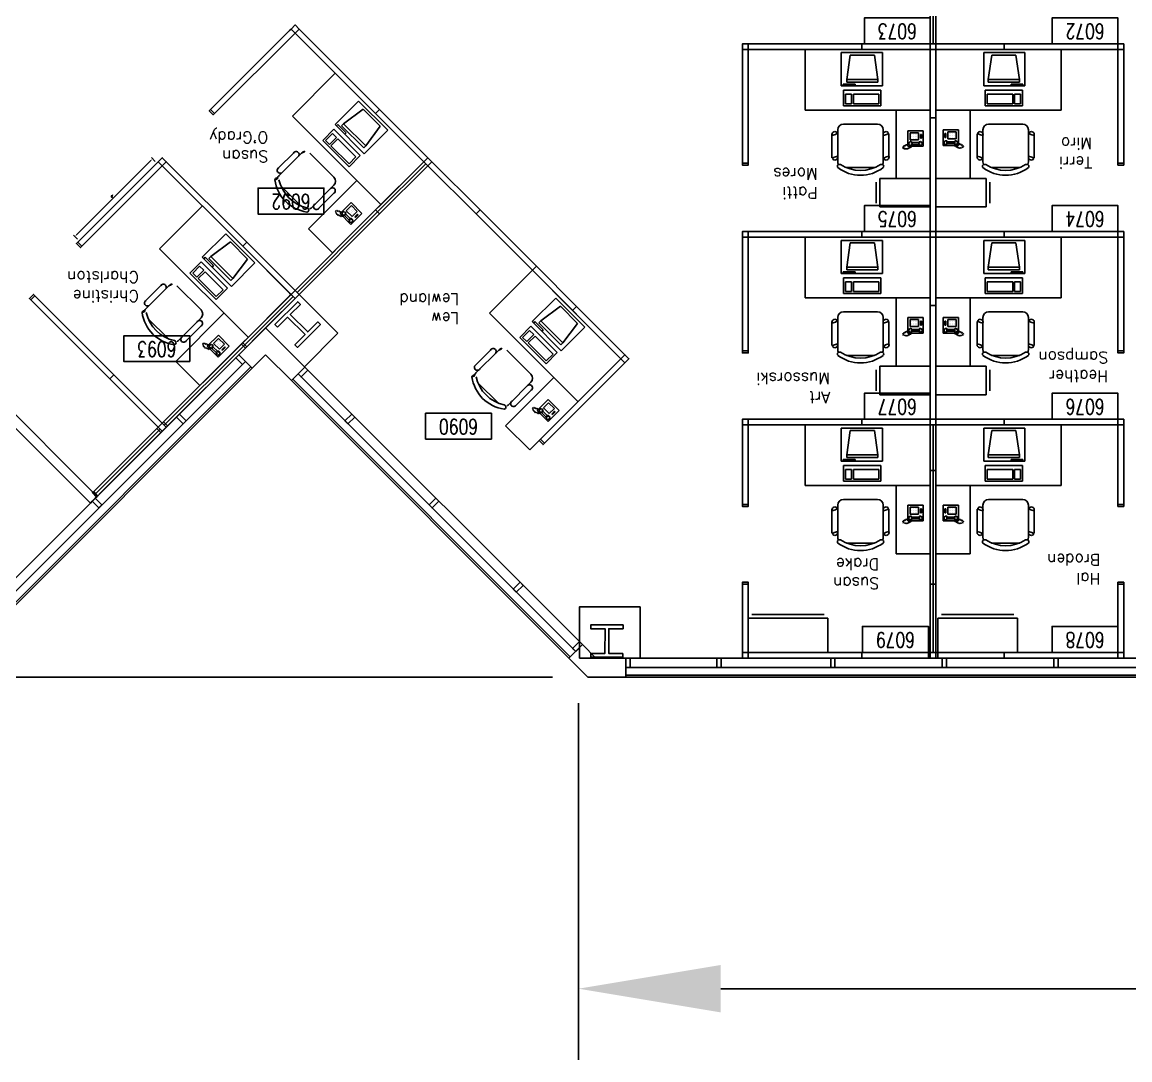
# Model space of a CAD drawing. Header units: millimetres. Extents: x 489553472 to 489553809, y 110504095 to 110504426.
# Drawn here: x 489553535.2 to 489553593.6, y 110504095.3 to 110504150.1 of the extents above; entities that cross this region are included whole.
import ezdxf
from ezdxf.enums import TextEntityAlignment as Align

# ---------------------------------------------------------------- set-up
doc = ezdxf.new("R2010")
doc.units = ezdxf.units.MM
for name, color, linetype in [('CHAIRS', 4, 'Continuous'), ('CPU', 6, 'Continuous'), ('DIM', 3, 'Continuous'), ('E-B-FURR', 6, 'Continuous'), ('E-B-GLAZ', 72, 'Continuous'), ('E-B-MULL', 8, 'Continuous'), ('E-B-SHEL', 2, 'Continuous'), ('E-S-COLM', 8, 'Continuous'), ('EMPLOYEE', 1, 'Continuous'), ('FURNITURE', 3, 'Continuous'), ('PANELS_201', 6, 'Continuous'), ('PHONES', 4, 'Continuous'), ('RMNUM', 40, 'Continuous')]:
    doc.layers.add(name, color=color, linetype=linetype)
doc.styles.add('ARCHITXT', font='simplex.shx')
doc.styles.add('ROMANS', font='romans', dxfattribs={"width": 0.75, "height": 8})
doc.styles.get("Standard").update_dxf_attribs({"font": 'arial.ttf'})
doc.dimstyles.new('ISO-25', dxfattribs={"dimscale": 3, "dimtxt": 2.5, "dimasz": 2.5, "dimexe": 1.25, "dimexo": 0.625, "dimtad": 1, "dimdsep": 46, "dimtxsty": 'Standard', "dimcen": 2.5, "dimadec": 0, "dimazin": 0, "dimtfac": 1, "dimtmove": 0, "dimatfit": 3, "dimfxl": 0, "dimarcsym": 0})
doc.dimstyles.new('RGA1-8', dxfattribs={"dimscale": 96, "dimtxt": 0.0938, "dimasz": 0.125, "dimexe": 0.09375, "dimexo": 0.125, "dimgap": 0.0625, "dimtad": 1, "dimdec": 6, "dimrnd": 0.5, "dimzin": 3, "dimdsep": 46, "dimlunit": 4, "dimtxsty": 'ARCHITXT', "dimcen": 0.1875, "dimdle": 0.09375, "dimclrd": 256, "dimclre": 256, "dimadec": 0, "dimazin": 0, "dimtfac": 1, "dimtdec": 6, "dimtmove": 2, "dimatfit": 3, "dimfxl": 0, "dimtolj": 1, "dimtzin": 3, "dimarcsym": 0})

# ---------------------------------------------------------------- blocks, each defined once
blk = doc.blocks.new('RMNUM')
at = {"layer": 'RMNUM'}
blk.add_lwpolyline([(-16.33354, 6.674702), (18.388073, 6.674702), (18.388073, -6.982766), (-16.33354, -6.982766), (-16.33354, 6.674702)], dxfattribs=at)
at = {"layer": 'RMNUM', "style": 'ROMANS', "width": 0.75}
blk.add_attdef('NUMBER', text='', height=8, dxfattribs=at).set_placement((1.027267, 0.114097), align=Align.MIDDLE_CENTER)
blk = doc.blocks.new('RECTANG')
for p, q in [((1, 1), (0, 1)), ((0, 1), (0, 0)), ((1, 0), (1, 1)), ((0, 0), (1, 0))]:
    blk.add_line(p, q)
blk = doc.blocks.new('IBMAT', base_point=(61, 306))
for p, q in [((75, 307), (75, 306)), ((81, 307), (75, 307)), ((81, 306), (81, 307))]:
    blk.add_line(p, q)
at = {"xscale": 21, "yscale": 17, "zscale": 21}
blk.add_blockref('RECTANG', (61, 306), dxfattribs=at)
blk = doc.blocks.new('KEYBOARD', base_point=(60, 294))
for p, xscale, yscale, zscale in [((60, 294), 19, 8, 19), ((61, 295), 13, 5, 13), ((75, 295), 3, 5, 3)]:
    blk.add_blockref('RECTANG', p, dxfattribs=dict(xscale=xscale, yscale=yscale, zscale=zscale))
blk = doc.blocks.new('COMPUTER')
for p, q in [((-6.64, 16.23), (-8.5, 3.5)), ((6.08, 16.23), (-6.64, 16.23)), ((8, 3.5), (6.08, 16.23)), ((-8.5, 3.5), (-8.5, 2.04)), ((8, 3.5), (-8.5, 3.5)), ((-8.5, 2.04), (8, 2.04)), ((8, 2.04), (8, 3.5))]:
    blk.add_line(p, q)
at = {"xscale": 1.033846153846154, "yscale": 1.033846153846154, "zscale": 1.033846153846154}
for name, p in [('IBMAT', (-10.86, 0)), ('KEYBOARD', (-10.05, -10.5))]:
    blk.add_blockref(name, p, dxfattribs=at)
blk = doc.blocks.new('DESK2')
for p, q in [((33, 0), (-33, 0)), ((-33, 0), (-33, -68)), ((33, -32), (33, 0)), ((-33, -32), (33, -32)), ((-15, -68), (-15, -32)), ((-33, -68), (-15, -68))]:
    blk.add_line(p, q)
blk = doc.blocks.new('CHAIR7')
for p, q in [((20, 12), (3, 12)), ((5.12, 15.04), (17.88, 15.04)), ((0, 9), (0, -9)), ((23, -7.44), (23, 7.44)), ((3, -12), (20, -12)), ((5.12, -15), (17.88, -15))]:
    blk.add_line(p, q)
for centre, radius, start, end in [((3, 9), 3, 90, 180), ((5.56, 13.54), 1.56, 73.7398, 286.2602), ((17.44, 13.54), 1.56, 253.7398, 106.2602), ((20, 9), 3, 62.41556, 90), ((22.34, 11.12), 1.1, 53.30994, 212.02741), ((7, 0), 20, 323.1301, 36.8699), ((4.82, 0), 19.64, 327.57575, 32.42425), ((3, -9), 3, 180, 270), ((20, -9), 3, 270, 297.58444), ((22.34, -11.12), 1.1, 147.97259, 306.69006), ((5.56, -13.5), 1.56, 73.7398, 286.2602), ((17.44, -13.5), 1.56, 253.7398, 106.2602)]:
    blk.add_arc(centre, radius, start, end)
blk = doc.blocks.new('FC15X27A')
for p, q in [((7.53125, 0), (-7.53125, 0)), ((-7.53125, 0), (-7.53125, -26.5)), ((7.53125, -26.5), (7.53125, 0)), ((-7.53125, -26.5), (7.53125, -26.5)), ((-5.53125, -28.5), (5.53125, -28.5))]:
    blk.add_line(p, q)
blk = doc.blocks.new('FNPHONE')
for p, q in [((-7.29, 6.54), (-7.29, 1.54)), ((-6.29, 6.54), (-6.29, 1.54)), ((-9.1, 0.22), (-9.7, 0.02)), ((-8.9, 0.62), (-9.5, 0.42)), ((-8.7, 1.02), (-9.3, 0.82)), ((-8.5, 1.42), (-9.1, 1.22)), ((-8.3, 1.82), (-8.9, 1.62)), ((-7.14, 0.56), (-7.5, -0.58)), ((-3.87, 4.85), (-3.87, 4.85)), ((-3.87, 3.91), (-3.87, 3.91)), ((-3.87, 2.97), (-3.87, 2.97)), ((-3.87, 2.03), (-3.87, 2.03)), ((-2.94, 4.85), (-2.94, 4.85)), ((-2.94, 3.91), (-2.94, 3.91)), ((-2.94, 2.97), (-2.94, 2.97)), ((-2.94, 2.03), (-2.94, 2.03)), ((-2, 4.85), (-2, 4.85)), ((-2, 3.91), (-2, 3.91)), ((-2, 2.97), (-2, 2.97)), ((-2, 2.03), (-2, 2.03)), ((-9.3, -0.18), (-9.9, -0.38)), ((-9.3, -0.58), (-9.9, -0.78)), ((-9.3, -0.98), (-9.9, -1.18)), ((-9.3, -1.38), (-9.9, -1.58)), ((-9.1, -1.78), (-9.7, -1.98)), ((-8.9, -2.18), (-9.5, -2.38)), ((-8.43, -2.46), (-9.03, -2.66)), ((-7.9, -1.98), (-8.5, -2.18)), ((-7.7, -1.58), (-8.3, -1.78)), ((-7.5, -1.18), (-8.1, -1.38)), ((-7.3, -0.78), (-7.9, -0.98))]:
    blk.add_line(p, q)
for centre, start, end in [((-6.79, 6.54), 298.49146, 241.50854), ((-6.79, 1.54), 118.49146, 61.50854)]:
    blk.add_arc(centre, 1.05, start, end)
for p, xscale, yscale, zscale in [((-8.21, 0), 8.20528234483245, 8.104073169521023, 8.20528234483245), ((-4.03, 6.72), 2.03125, 0.46875, 2.03125), ((-4.81, 1.25), 3.75, 4.375, 3.75)]:
    blk.add_blockref('RECTANG', p, dxfattribs=dict(xscale=xscale, yscale=yscale, zscale=zscale))
blk = doc.blocks.new('FC42X18D')
for p, q in [((-21, 0), (-21, -18)), ((-21, 0), (21, 0)), ((21, -18), (21, 0)), ((-21, -18), (21, -18)), ((-19, -20), (19, -20))]:
    blk.add_line(p, q)
blk = doc.blocks.new('*D18')
at = {"lineweight": -2, "transparency": 16777216}
for p, q in [((489553538.084, 110504138.835), (489553542.008, 110504142.76)), ((489553542.233, 110504142.712), (489553542.03, 110504142.914)), ((489553538.131, 110504138.611), (489553537.929, 110504138.813))]:
    blk.add_line(p, q, dxfattribs=at)
at = {"transparency": 16777216}
for points in [[(489553541.994, 110504142.774), (489553542.023, 110504142.745), (489553542.097, 110504142.848)], [(489553538.069, 110504138.85), (489553538.099, 110504138.821), (489553537.996, 110504138.747)]]:
    blk.add_solid(points, dxfattribs=at)
at = {"layer": 'Defpoints', "color": 0, "transparency": 16777216}
for p in [(489553542.097, 110504142.848), (489553542.321, 110504142.624), (489553538.22, 110504138.523)]:
    blk.add_point(p, dxfattribs=at)
at = {"color": 0, "lineweight": -3, "transparency": 16777216, "insert": (489553539.962, 110504140.881), "char_height": 0.0938, "attachment_point": 5, "rotation": 45, "style": 'ARCHITXT'}
blk.add_mtext('\\A1;6"', dxfattribs=at)
blk = doc.blocks.new('*D20')
at = {"layer": 'Defpoints', "color": 0, "transparency": 16777216}
for p in [(489553526.856, 110504401.545), (489553482.316, 110504115.512), (489553565.049, 110504115.512)]:
    blk.add_point(p, dxfattribs=at)
at = {"layer": 'DIM', "color": 0, "lineweight": -2, "transparency": 16777216}
for p, q in [((489553524.981, 110504401.545), (489553478.566, 110504401.545)), ((489553482.316, 110504394.045), (489553482.316, 110504123.012)), ((489553563.174, 110504115.512), (489553478.566, 110504115.512))]:
    blk.add_line(p, q, dxfattribs=at)
at = {"layer": 'DIM', "color": 0, "transparency": 16777216}
for points in [[(489553481.066, 110504394.045), (489553483.566, 110504394.045), (489553482.316, 110504401.545)], [(489553481.066, 110504123.012), (489553483.566, 110504123.012), (489553482.316, 110504115.512)]]:
    blk.add_solid(points, dxfattribs=at)
at = {"layer": 'DIM', "color": 0, "transparency": 16777216, "insert": (489553476.611, 110504258.529), "char_height": 7.5, "attachment_point": 5, "rotation": 90}
blk.add_mtext('288', dxfattribs=at)
blk = doc.blocks.new('*D21')
at = {"layer": 'Defpoints', "color": 0, "transparency": 16777216}
for p in [(489553564.549, 110504116.012), (489553747.652, 110504116.008), (489553564.548, 110504099.071)]:
    blk.add_point(p, dxfattribs=at)
at = {"layer": 'DIM', "color": 0, "lineweight": -2, "transparency": 16777216}
for p, q in [((489553564.548, 110504114.137), (489553564.548, 110504095.321)), ((489553747.652, 110504114.133), (489553747.652, 110504095.318)), ((489553740.152, 110504099.068), (489553572.048, 110504099.071))]:
    blk.add_line(p, q, dxfattribs=at)
at = {"layer": 'DIM', "color": 0, "transparency": 16777216}
for points in [[(489553572.048, 110504100.321), (489553572.048, 110504097.821), (489553564.548, 110504099.071)], [(489553740.152, 110504100.318), (489553740.152, 110504097.818), (489553747.652, 110504099.068)]]:
    blk.add_solid(points, dxfattribs=at)
at = {"layer": 'DIM', "color": 0, "transparency": 16777216, "insert": (489553656.1, 110504104.774), "char_height": 7.5, "attachment_point": 5, "rotation": 359.99881}
blk.add_mtext('188', dxfattribs=at)

msp = doc.modelspace()

# ---------------------------------------------------------------- linework, layer by layer
at = {"layer": 'E-B-FURR'}
for p, q in [((489553551.8668987, 110504133.6436785), (489553549.8162891, 110504135.6942882)), ((489553530.6465374, 110504116.5123077), (489553546.6343085, 110504132.5123077)), ((489553531.7418371, 110504132.4661351), (489553538.9543262, 110504125.2536459)), ((489553531.3882837, 110504132.1125817), (489553538.6007728, 110504124.9000925)), ((489553564.7556289, 110504117.2194145), (489553550.0991318, 110504131.8759116)), ((489553538.9543262, 110504125.2536459), (489553539.1664583, 110504125.0415139)), ((489553538.6007728, 110504124.9000925), (489553538.8129049, 110504124.6879605)), ((489553538.9101321, 110504124.7851877), (489553538.8129049, 110504124.6879605)), ((489553539.0692311, 110504124.9442867), (489553539.1664583, 110504125.0415139)), ((489553600.6485221, 110504116.5123077), (489553567.0485221, 110504116.5123077))]:
    msp.add_line(p, q, dxfattribs=at)
for points in [[(489553549.8162891, 110504135.6942882), (489553548.0485221, 110504133.9265213)], [(489553548.0485959, 110504133.9264475), (489553550.0992055, 110504131.8758378)], [(489553551.8668987, 110504133.6436785), (489553550.0991318, 110504131.8759116)]]:
    msp.add_lwpolyline(points, dxfattribs=at)
msp.add_lwpolyline([(489553564.5965299, 110504116.5123077), (489553567.7965299, 110504116.5123077), (489553567.7965299, 110504119.2123077), (489553564.5965299, 110504119.2123077)], close=True, dxfattribs=at)
at = {"layer": 'E-B-GLAZ'}
for p, q in [((489553531.8329425, 110504116.9922431), (489553546.9878619, 110504132.1587543)), ((489553532.1157853, 110504116.7094004), (489553547.2707046, 110504131.8759116)), ((489553532.1864959, 110504116.6386897), (489553547.3414153, 110504131.8052009)), ((489553564.0485221, 110504116.5123077), (489553549.4141395, 110504131.1466903)), ((489553564.1192328, 110504116.5830184), (489553549.4848501, 110504131.217401)), ((489553564.4020755, 110504116.8658611), (489553549.7676929, 110504131.5002437)), ((489553600.6485221, 110504116.0123077), (489553567.0485221, 110504116.0123077)), ((489553600.6485221, 110504115.6123077), (489553567.0485221, 110504115.6123077)), ((489553600.6485221, 110504115.5123077), (489553567.0485221, 110504115.5123077))]:
    msp.add_line(p, q, dxfattribs=at)
at = {"layer": 'E-B-MULL'}
for points in [[(489553546.9878619, 110504132.1587543), (489553546.6343085, 110504132.5123077), (489553546.4752095, 110504132.3532087), (489553546.8287629, 110504131.9996553)], [(489553549.7679365, 110504131.5004874), (489553550.1214899, 110504131.8540408), (489553550.2805889, 110504131.6949417), (489553549.9270355, 110504131.3413883)], [(489553543.6998154, 110504128.8707078), (489553543.346262, 110504129.2242612), (489553543.505361, 110504129.3833602), (489553543.8589144, 110504129.0298068)], [(489553552.3972288, 110504128.8707078), (489553552.7507822, 110504129.2242612), (489553552.5916832, 110504129.3833602), (489553552.2381298, 110504129.0298068)], [(489553539.4209648, 110504124.5918572), (489553539.0674114, 110504124.9454106), (489553538.9083124, 110504124.7863116), (489553539.2618658, 110504124.4327582)], [(489553556.6760794, 110504124.5918572), (489553557.0296328, 110504124.9454106), (489553557.1887318, 110504124.7863116), (489553556.8351784, 110504124.4327582)], [(489553561.114029, 110504120.1539076), (489553561.4675823, 110504120.507461), (489553561.6266814, 110504120.348362), (489553561.273128, 110504119.9948086)], [(489553564.2429765, 110504117.0249601), (489553564.5965299, 110504117.3785135), (489553564.7556289, 110504117.2194145), (489553564.4020755, 110504116.8658611)], [(489553567.0485221, 110504116.0123077), (489553567.0485221, 110504116.5123077), (489553567.2735221, 110504116.5123077), (489553567.2735221, 110504116.0123077)], [(489553571.8485221, 110504116.0123077), (489553571.8485221, 110504116.5123077), (489553572.0735221, 110504116.5123077), (489553572.0735221, 110504116.0123077)], [(489553577.8485221, 110504116.0123077), (489553577.8485221, 110504116.5123077), (489553578.0735221, 110504116.5123077), (489553578.0735221, 110504116.0123077)], [(489553583.7360221, 110504116.0123077), (489553583.7360221, 110504116.5123077), (489553583.9610221, 110504116.5123077), (489553583.9610221, 110504116.0123077)], [(489553589.6235221, 110504116.0123077), (489553589.6235221, 110504116.5123077), (489553589.8485221, 110504116.5123077), (489553589.8485221, 110504116.0123077)]]:
    msp.add_lwpolyline(points, close=True, dxfattribs=at)
at = {"layer": 'E-B-SHEL'}
for p, q in [((489553546.6343085, 110504132.5123077), (489553548.0485221, 110504133.9265213)), ((489553550.1212462, 110504131.8537971), (489553548.0485221, 110504133.9265213)), ((489553547.3414153, 110504131.8052009), (489553546.6343085, 110504132.5123077)), ((489553547.3414153, 110504131.8052009), (489553548.0485221, 110504132.5123077)), ((489553549.4141395, 110504131.1466903), (489553548.0485221, 110504132.5123077)), ((489553549.4141395, 110504131.1466903), (489553550.1214899, 110504131.8540408)), ((489553564.7556289, 110504117.2194145), (489553564.0485221, 110504116.5123077)), ((489553564.7556289, 110504117.2194145), (489553565.4627357, 110504116.5123077)), ((489553564.0485221, 110504116.5123077), (489553565.0485221, 110504115.5123077)), ((489553567.0485221, 110504116.5123077), (489553565.4627357, 110504116.5123077)), ((489553567.0485221, 110504116.5123077), (489553567.0485221, 110504115.5123077)), ((489553567.0485221, 110504115.5123077), (489553565.0485221, 110504115.5123077))]:
    msp.add_line(p, q, dxfattribs=at)
at = {"layer": 'E-S-COLM'}
for points in [[(489553548.6813629, 110504133.962923), (489553548.5401494, 110504134.1045518), (489553549.7439944, 110504135.3048672), (489553549.885208, 110504135.1632384), (489553549.3540999, 110504134.6336875), (489553550.2719881, 110504133.7131), (489553550.8030963, 110504134.242651), (489553550.9443098, 110504134.1010221), (489553549.7404648, 110504132.9007067), (489553549.5992512, 110504133.0423356), (489553550.1303593, 110504133.5718865), (489553549.2124711, 110504134.4924739)], [(489553566.8974914, 110504116.7582895), (489553566.8971978, 110504116.5582897), (489553565.1971996, 110504116.5607855), (489553565.1974933, 110504116.7607853), (489553565.9474925, 110504116.7596842), (489553565.9494011, 110504118.0596828), (489553565.1994019, 110504118.0607839), (489553565.1996955, 110504118.2607837), (489553566.8996937, 110504118.2582878), (489553566.8994, 110504118.0582881), (489553566.1494009, 110504118.0593892), (489553566.1474922, 110504116.7593906)], [(489553566.8974914, 110504116.7582895), (489553566.8971978, 110504116.5582897), (489553565.1971996, 110504116.5607855), (489553565.1974933, 110504116.7607853), (489553565.9474925, 110504116.7596842), (489553565.9494011, 110504118.0596828), (489553565.1994019, 110504118.0607839), (489553565.1996955, 110504118.2607837), (489553566.8996937, 110504118.2582878), (489553566.8994, 110504118.0582881), (489553566.1494009, 110504118.0593892), (489553566.1474922, 110504116.7593906)]]:
    msp.add_lwpolyline(points, close=True, dxfattribs=at)
at = {"layer": 'PANELS_201', "linetype": 'Continuous'}
for p, q in [((489553583.0985221, 110504145.1124398), (489553583.0985221, 110504148.5124398)), ((489553583.3985221, 110504148.5124398), (489553583.3985221, 110504145.1124398)), ((489553583.0985221, 110504139.1124398), (489553583.0985221, 110504144.9124398)), ((489553583.3985221, 110504144.9124398), (489553583.3985221, 110504139.1124398)), ((489553583.0985221, 110504135.2124398), (489553583.0985221, 110504138.6124398)), ((489553583.3985221, 110504138.6124398), (489553583.3985221, 110504135.2124398)), ((489553583.0985221, 110504129.2124398), (489553583.0985221, 110504135.0124398)), ((489553583.3985221, 110504135.0124398), (489553583.3985221, 110504129.2124398)), ((489553546.8464406, 110504133.1487038), (489553547.0585726, 110504132.9365718)), ((489553542.3916679, 110504128.6939311), (489553542.6037999, 110504128.481799)), ((489553542.8159319, 110504128.6939311), (489553542.6037999, 110504128.9060631)), ((489553579.5985223, 110504116.8124398), (489553579.3985223, 110504116.8124398)), ((489553579.5985223, 110504116.5124398), (489553579.3985223, 110504116.5124398)), ((489553579.4985223, 110504116.5124398), (489553579.4985223, 110504116.8124398)), ((489553583.0985221, 110504116.8124398), (489553583.0985221, 110504116.5124398)), ((489553583.3984446, 110504116.5123077), (489553583.3984446, 110504116.8123077)), ((489553587.0984444, 110504116.8123077), (489553586.8984444, 110504116.8123077)), ((489553587.0984444, 110504116.5123077), (489553586.8984444, 110504116.5123077)), ((489553586.9984444, 110504116.5123077), (489553586.9984444, 110504116.8123077))]:
    msp.add_line(p, q, dxfattribs=at)
for points in [[(489553583.0985221, 110504149.0124398), (489553583.0985221, 110504154.8124398)], [(489553583.2485221, 110504148.9124398), (489553583.2485221, 110504154.9124398)], [(489553583.3985221, 110504149.0124398), (489553583.3985221, 110504154.8124398)], [(489553549.3213143, 110504149.6242918), (489553549.392025, 110504149.6950025), (489553549.604157, 110504149.4828704), (489553549.5334463, 110504149.4121598)], [(489553549.8162891, 110504149.6950025), (489553549.604157, 110504149.9071345), (489553549.392025, 110504149.6950025)], [(489553549.6748677, 110504149.4121598), (489553549.604157, 110504149.4828704), (489553549.8162891, 110504149.6950025), (489553549.8869997, 110504149.6242918)], [(489553545.220095, 110504145.5230725), (489553549.3213143, 110504149.6242918)], [(489553545.432227, 110504145.3109404), (489553549.5334463, 110504149.4121598)], [(489553549.6748677, 110504149.4121598), (489553553.776087, 110504145.3109404)], [(489553549.8869997, 110504149.6242918), (489553553.9882191, 110504145.5230725)], [(489553573.4985221, 110504148.9124398), (489553573.1985221, 110504148.9124398), (489553573.1985221, 110504148.6124398)], [(489553573.1985221, 110504148.5124398), (489553573.1985221, 110504148.6124398), (489553573.4985221, 110504148.6124398), (489553573.4985221, 110504148.5124398)], [(489553573.1985221, 110504142.7124398), (489553573.1985221, 110504148.5124398)], [(489553573.5985221, 110504148.6124398), (489553573.4985221, 110504148.6124398), (489553573.4985221, 110504148.9124398), (489553573.5985221, 110504148.9124398)], [(489553573.4985221, 110504142.7124398), (489553573.4985221, 110504148.5124398)], [(489553573.5985221, 110504148.9124398), (489553579.3985221, 110504148.9124398)], [(489553573.5985221, 110504148.6124398), (489553579.3985221, 110504148.6124398)], [(489553579.3985221, 110504148.9124398), (489553579.5985221, 110504148.9124398)], [(489553579.3985221, 110504148.6124398), (489553579.5985221, 110504148.6124398)], [(489553579.4985221, 110504148.9124398), (489553579.4985221, 110504148.6124398)], [(489553579.5985221, 110504148.9124398), (489553582.9985221, 110504148.9124398)], [(489553579.5985221, 110504148.6124398), (489553582.9985221, 110504148.6124398)], [(489553582.9985221, 110504148.9124398), (489553583.0985221, 110504148.9124398), (489553583.0985221, 110504148.6124398), (489553582.9985221, 110504148.6124398)], [(489553583.0985221, 110504149.0124398), (489553583.0985221, 110504148.9124398), (489553583.3985221, 110504148.9124398), (489553583.3985221, 110504149.0124398)], [(489553583.0985221, 110504148.5124398), (489553583.0985221, 110504148.6124398), (489553583.3985221, 110504148.6124398), (489553583.3985221, 110504148.5124398)], [(489553583.4985221, 110504148.6124398), (489553583.3985221, 110504148.6124398), (489553583.3985221, 110504148.9124398), (489553583.4985221, 110504148.9124398)], [(489553583.4985221, 110504148.9124398), (489553586.8985221, 110504148.9124398)], [(489553583.4985221, 110504148.6124398), (489553586.8985221, 110504148.6124398)], [(489553586.8985221, 110504148.9124398), (489553587.0985221, 110504148.9124398)], [(489553586.8985221, 110504148.6124398), (489553587.0985221, 110504148.6124398)], [(489553586.9985221, 110504148.9124398), (489553586.9985221, 110504148.6124398)], [(489553587.0985221, 110504148.9124398), (489553592.8985221, 110504148.9124398)], [(489553587.0985221, 110504148.6124398), (489553592.8985221, 110504148.6124398)], [(489553592.8985221, 110504148.9124398), (489553592.9985221, 110504148.9124398), (489553592.9985221, 110504148.6124398), (489553592.8985221, 110504148.6124398)], [(489553593.2985221, 110504148.6124398), (489553593.2985221, 110504148.9124398), (489553592.9985221, 110504148.9124398)], [(489553592.9985221, 110504148.5124398), (489553592.9985221, 110504148.6124398), (489553593.2985221, 110504148.6124398), (489553593.2985221, 110504148.5124398)], [(489553592.9985221, 110504148.5124398), (489553592.9985221, 110504142.7124398)], [(489553593.2985221, 110504148.5124398), (489553593.2985221, 110504142.7124398)], [(489553545.432227, 110504145.3109404), (489553545.3615163, 110504145.2402298), (489553545.2908057, 110504145.1695191), (489553545.0786736, 110504145.3816511), (489553545.220095, 110504145.5230725)], [(489553545.1493843, 110504145.4523618), (489553545.3615163, 110504145.2402298)], [(489553553.776087, 110504145.3109404), (489553553.9175084, 110504145.1695191)], [(489553554.0589297, 110504145.4523618), (489553553.8467977, 110504145.2402298)], [(489553553.9175084, 110504145.1695191), (489553556.3216714, 110504142.765356)], [(489553553.9882191, 110504145.5230725), (489553554.1296404, 110504145.3816511)], [(489553554.1296404, 110504145.3816511), (489553556.5338035, 110504142.9774881)], [(489553583.0985221, 110504144.9124398), (489553583.0985221, 110504145.1124398)], [(489553583.0985221, 110504145.0124398), (489553583.3985221, 110504145.0124398)], [(489553583.3985221, 110504144.9124398), (489553583.3985221, 110504145.1124398)], [(489553542.3209572, 110504142.6239347), (489553542.3916679, 110504142.6946453), (489553542.6037999, 110504142.4825133), (489553542.5330892, 110504142.4118026)], [(489553542.8159319, 110504142.6946453), (489553542.6037999, 110504142.9067774), (489553542.3916679, 110504142.6946453)], [(489553542.6745106, 110504142.4118026), (489553542.6037999, 110504142.4825133), (489553542.8159319, 110504142.6946453), (489553542.8866426, 110504142.6239347)], [(489553556.5338035, 110504142.9774881), (489553556.6045142, 110504142.9067774), (489553556.3923821, 110504142.6946453), (489553556.3216714, 110504142.765356)], [(489553556.3216714, 110504142.6239347), (489553556.3923821, 110504142.6946453), (489553556.6045142, 110504142.4825133), (489553556.5338035, 110504142.4118026)], [(489553556.6045142, 110504142.9067774), (489553556.8166462, 110504142.6946453)], [(489553556.6752248, 110504142.4118026), (489553556.6045142, 110504142.4825133), (489553556.8166462, 110504142.6946453), (489553556.8873569, 110504142.6239347)], [(489553573.4985221, 110504142.7124398), (489553573.4985221, 110504142.6124398), (489553573.4985221, 110504142.5124398), (489553573.1985221, 110504142.5124398), (489553573.1985221, 110504142.7124398)], [(489553593.2985221, 110504142.7124398), (489553593.2985221, 110504142.6124398), (489553593.2985221, 110504142.5124398), (489553592.9985221, 110504142.5124398), (489553592.9985221, 110504142.7124398)], [(489553538.2197378, 110504138.5227153), (489553542.3209572, 110504142.6239347)], [(489553538.4318699, 110504138.3105833), (489553542.5330892, 110504142.4118026)], [(489553542.6745106, 110504142.4118026), (489553546.7757299, 110504138.3105833)], [(489553542.8866426, 110504142.6239347), (489553546.9878619, 110504138.5227153)], [(489553556.3216714, 110504142.6239347), (489553553.9175084, 110504140.2197716)], [(489553556.4984481, 110504142.5885793), (489553553.9528637, 110504140.0429949)], [(489553556.5338035, 110504142.4118026), (489553554.1296404, 110504140.0076396)], [(489553556.6752248, 110504142.4118026), (489553559.0793879, 110504140.0076396)], [(489553556.8873569, 110504142.6239347), (489553559.2915199, 110504140.2197716)], [(489553573.1985221, 110504142.6124398), (489553573.4985221, 110504142.6124398)], [(489553592.9985221, 110504142.6124398), (489553593.2985221, 110504142.6124398)], [(489553553.776087, 110504140.0783503), (489553549.6748677, 110504135.9771309)], [(489553553.9528637, 110504140.0429949), (489553549.710223, 110504135.8003542)], [(489553553.9882191, 110504139.8662182), (489553549.8869997, 110504135.7649989)], [(489553553.9175084, 110504140.2197716), (489553553.776087, 110504140.0783503)], [(489553554.0589297, 110504139.9369289), (489553553.8467977, 110504140.1490609)], [(489553554.1296404, 110504140.0076396), (489553553.9882191, 110504139.8662182)], [(489553559.0793879, 110504140.0076396), (489553559.2208092, 110504139.8662182)], [(489553559.3622306, 110504140.1490609), (489553559.1500986, 110504139.9369289)], [(489553559.2208092, 110504139.8662182), (489553562.0492364, 110504137.0377911)], [(489553559.2915199, 110504140.2197716), (489553559.4329413, 110504140.0783503)], [(489553559.4329413, 110504140.0783503), (489553562.2613684, 110504137.2499231)], [(489553573.4985221, 110504139.0124398), (489553573.1985221, 110504139.0124398), (489553573.1985221, 110504138.7124398)], [(489553573.1985221, 110504138.6124398), (489553573.1985221, 110504138.7124398), (489553573.4985221, 110504138.7124398), (489553573.4985221, 110504138.6124398)], [(489553573.1985221, 110504132.8124398), (489553573.1985221, 110504138.6124398)], [(489553573.5985221, 110504138.7124398), (489553573.4985221, 110504138.7124398), (489553573.4985221, 110504139.0124398), (489553573.5985221, 110504139.0124398)], [(489553573.4985221, 110504132.8124398), (489553573.4985221, 110504138.6124398)], [(489553573.5985221, 110504139.0124398), (489553579.3985221, 110504139.0124398)], [(489553573.5985221, 110504138.7124398), (489553579.3985221, 110504138.7124398)], [(489553579.3985221, 110504139.0124398), (489553579.5985221, 110504139.0124398)], [(489553579.3985221, 110504138.7124398), (489553579.5985221, 110504138.7124398)], [(489553579.4985221, 110504139.0124398), (489553579.4985221, 110504138.7124398)], [(489553579.5985221, 110504139.0124398), (489553582.9985221, 110504139.0124398)], [(489553579.5985221, 110504138.7124398), (489553582.9985221, 110504138.7124398)], [(489553582.9985221, 110504139.0124398), (489553583.0985221, 110504139.0124398), (489553583.0985221, 110504138.7124398), (489553582.9985221, 110504138.7124398)], [(489553583.0985221, 110504139.1124398), (489553583.0985221, 110504139.0124398), (489553583.3985221, 110504139.0124398), (489553583.3985221, 110504139.1124398)], [(489553583.0985221, 110504138.6124398), (489553583.0985221, 110504138.7124398), (489553583.3985221, 110504138.7124398), (489553583.3985221, 110504138.6124398)], [(489553583.4985221, 110504138.7124398), (489553583.3985221, 110504138.7124398), (489553583.3985221, 110504139.0124398), (489553583.4985221, 110504139.0124398)], [(489553583.4985221, 110504139.0124398), (489553586.8985221, 110504139.0124398)], [(489553583.4985221, 110504138.7124398), (489553586.8985221, 110504138.7124398)], [(489553586.8985221, 110504139.0124398), (489553587.0985221, 110504139.0124398)], [(489553586.8985221, 110504138.7124398), (489553587.0985221, 110504138.7124398)], [(489553586.9985221, 110504139.0124398), (489553586.9985221, 110504138.7124398)], [(489553587.0985221, 110504139.0124398), (489553592.8985221, 110504139.0124398)], [(489553587.0985221, 110504138.7124398), (489553592.8985221, 110504138.7124398)], [(489553592.8985221, 110504139.0124398), (489553592.9985221, 110504139.0124398), (489553592.9985221, 110504138.7124398), (489553592.8985221, 110504138.7124398)], [(489553593.2985221, 110504138.7124398), (489553593.2985221, 110504139.0124398), (489553592.9985221, 110504139.0124398)], [(489553592.9985221, 110504138.6124398), (489553592.9985221, 110504138.7124398), (489553593.2985221, 110504138.7124398), (489553593.2985221, 110504138.6124398)], [(489553592.9985221, 110504138.6124398), (489553592.9985221, 110504132.8124398)], [(489553593.2985221, 110504138.6124398), (489553593.2985221, 110504132.8124398)], [(489553538.4318699, 110504138.3105833), (489553538.3611592, 110504138.2398726), (489553538.2904485, 110504138.1691619), (489553538.0783165, 110504138.381294), (489553538.2197378, 110504138.5227153)], [(489553538.1490272, 110504138.4520047), (489553538.3611592, 110504138.2398726)], [(489553546.7757299, 110504138.3105833), (489553546.9171513, 110504138.1691619)], [(489553547.0585726, 110504138.4520047), (489553546.8464406, 110504138.2398726)], [(489553546.9171513, 110504138.1691619), (489553549.3213143, 110504135.7649989)], [(489553546.9878619, 110504138.5227153), (489553547.1292833, 110504138.381294)], [(489553547.1292833, 110504138.381294), (489553549.5334463, 110504135.9771309)], [(489553562.0492364, 110504137.0377911), (489553562.1906577, 110504136.8963697)], [(489553562.3320791, 110504137.1792125), (489553562.119947, 110504136.9670804)], [(489553562.1906577, 110504136.8963697), (489553564.1705567, 110504134.9164708)], [(489553562.2613684, 110504137.2499231), (489553562.4027898, 110504137.1085018)], [(489553562.4027898, 110504137.1085018), (489553564.3826887, 110504135.1286028)], [(489553535.7417517, 110504135.3427035), (489553535.6716224, 110504135.4139908), (489553535.6014931, 110504135.4852781), (489553535.815355, 110504135.695666), (489553535.9556136, 110504135.5530914)], [(489553549.5334463, 110504135.9771309), (489553549.604157, 110504135.9064202), (489553549.392025, 110504135.6942882), (489553549.3213143, 110504135.7649989)], [(489553549.3213143, 110504135.6235775), (489553549.392025, 110504135.6942882), (489553549.604157, 110504135.4821562), (489553549.5334463, 110504135.4114455)], [(489553549.8869997, 110504135.7649989), (489553549.8162891, 110504135.6942882), (489553549.604157, 110504135.9064202), (489553549.6748677, 110504135.9771309)], [(489553549.8162891, 110504135.6942882), (489553549.604157, 110504135.4821562)], [(489553535.8854843, 110504135.6243787), (489553535.6716224, 110504135.4139908)], [(489553535.6741534, 110504135.4114455), (489553539.7753728, 110504131.3102262)], [(489553535.8862855, 110504135.6235775), (489553539.9875048, 110504131.5223582)], [(489553549.3213143, 110504135.6235775), (489553546.9171513, 110504133.2194145)], [(489553549.498091, 110504135.5882222), (489553546.9525066, 110504133.0426378)], [(489553549.5334463, 110504135.4114455), (489553547.1292833, 110504133.0072824)], [(489553564.3826887, 110504135.1286028), (489553564.5241101, 110504134.9871814)], [(489553583.0985221, 110504135.0124398), (489553583.0985221, 110504135.2124398)], [(489553583.0985221, 110504135.1124398), (489553583.3985221, 110504135.1124398)], [(489553583.3985221, 110504135.0124398), (489553583.3985221, 110504135.2124398)], [(489553564.1705567, 110504134.9164708), (489553564.3119781, 110504134.7750494)], [(489553564.4533994, 110504135.0578921), (489553564.2412674, 110504134.8457601)], [(489553564.3119781, 110504134.7750494), (489553566.7161411, 110504132.3708863)], [(489553564.5241101, 110504134.9871814), (489553566.9282732, 110504132.5830184)], [(489553546.7757299, 110504133.0779931), (489553542.6745106, 110504128.9767738)], [(489553546.9525066, 110504133.0426378), (489553542.7098659, 110504128.7999971)], [(489553546.9878619, 110504132.8658611), (489553542.8866426, 110504128.7646418)], [(489553547.1292833, 110504133.0072824), (489553547.0585726, 110504132.9365718), (489553546.9878619, 110504132.8658611), (489553546.7757299, 110504133.0779931), (489553546.9171513, 110504133.2194145)], [(489553546.9171513, 110504133.2194145), (489553546.7757299, 110504133.0779931)], [(489553547.0585726, 110504132.9365718), (489553546.8464406, 110504133.1487038)], [(489553547.1292833, 110504133.0072824), (489553546.9878619, 110504132.8658611)], [(489553573.4985221, 110504132.8124398), (489553573.4985221, 110504132.7124398), (489553573.4985221, 110504132.6124398), (489553573.1985221, 110504132.6124398), (489553573.1985221, 110504132.8124398)], [(489553593.2985221, 110504132.8124398), (489553593.2985221, 110504132.7124398), (489553593.2985221, 110504132.6124398), (489553592.9985221, 110504132.6124398), (489553592.9985221, 110504132.8124398)], [(489553566.7161411, 110504132.229465), (489553562.6149218, 110504128.1282457)], [(489553566.9282732, 110504132.5830184), (489553566.9989838, 110504132.5123077), (489553566.7868518, 110504132.3001757), (489553566.7161411, 110504132.3708863)], [(489553566.7161411, 110504132.229465), (489553566.7868518, 110504132.3001757), (489553566.9989838, 110504132.0880436), (489553566.9282732, 110504132.017333)], [(489553566.9989838, 110504132.0880436), (489553567.2111159, 110504132.3001757), (489553566.9989838, 110504132.5123077)], [(489553573.1985221, 110504132.7124398), (489553573.4985221, 110504132.7124398)], [(489553592.9985221, 110504132.7124398), (489553593.2985221, 110504132.7124398)], [(489553566.9282732, 110504132.017333), (489553562.8270538, 110504127.9161136)], [(489553539.7753728, 110504131.3102262), (489553539.9167941, 110504131.1688048)], [(489553540.0582155, 110504131.4516475), (489553539.8460834, 110504131.2395155)], [(489553539.9167941, 110504131.1688048), (489553542.3209572, 110504128.7646418)], [(489553539.9875048, 110504131.5223582), (489553540.1289262, 110504131.3809369)], [(489553540.1289262, 110504131.3809369), (489553542.5330892, 110504128.9767738)], [(489553542.5330892, 110504128.9767738), (489553542.6037999, 110504128.9060631), (489553542.3916679, 110504128.6939311), (489553542.3209572, 110504128.7646418)], [(489553542.6745106, 110504128.5525097), (489553542.6037999, 110504128.481799), (489553542.5330892, 110504128.4110884), (489553542.3209572, 110504128.6232204), (489553542.4623785, 110504128.7646418)], [(489553542.3209572, 110504128.6232204), (489553542.3916679, 110504128.6939311), (489553542.6037999, 110504128.481799), (489553542.5330892, 110504128.4110884)], [(489553542.5330892, 110504128.8353524), (489553542.6037999, 110504128.9060631), (489553542.6745106, 110504128.9767738), (489553542.8866426, 110504128.7646418), (489553542.7452212, 110504128.6232204)], [(489553542.8866426, 110504128.7646418), (489553542.8159319, 110504128.6939311), (489553542.6037999, 110504128.9060631), (489553542.6745106, 110504128.9767738)], [(489553542.8159319, 110504128.6939311), (489553542.6037999, 110504128.481799)], [(489553573.4985221, 110504129.1124398), (489553573.1985221, 110504129.1124398), (489553573.1985221, 110504128.8124398)], [(489553573.1985221, 110504128.7124398), (489553573.1985221, 110504128.8124398), (489553573.4985221, 110504128.8124398), (489553573.4985221, 110504128.7124398)], [(489553573.1986775, 110504124.7124398), (489553573.1986775, 110504128.7124398)], [(489553573.5985221, 110504128.8124398), (489553573.4985221, 110504128.8124398), (489553573.4985221, 110504129.1124398), (489553573.5985221, 110504129.1124398)], [(489553573.4986775, 110504124.7124398), (489553573.4986775, 110504128.7124398)], [(489553579.3985221, 110504129.1124398), (489553573.5985221, 110504129.1124398)], [(489553579.3985221, 110504128.8124398), (489553573.5985221, 110504128.8124398)], [(489553579.5985221, 110504129.1124398), (489553579.3985221, 110504129.1124398)], [(489553579.5985221, 110504128.8124398), (489553579.3985221, 110504128.8124398)], [(489553579.4985221, 110504128.8124398), (489553579.4985221, 110504129.1124398)], [(489553582.9985221, 110504129.1124398), (489553579.5985221, 110504129.1124398)], [(489553582.9985221, 110504128.8124398), (489553579.5985221, 110504128.8124398)], [(489553582.9985221, 110504129.1124398), (489553583.0985221, 110504129.1124398), (489553583.0985221, 110504128.8124398), (489553582.9985221, 110504128.8124398)], [(489553583.3985221, 110504129.2124398), (489553583.3985221, 110504129.1124398), (489553583.0985221, 110504129.1124398), (489553583.0985221, 110504129.2124398)], [(489553583.3985221, 110504128.7124398), (489553583.3985221, 110504128.8124398), (489553583.0985221, 110504128.8124398), (489553583.0985221, 110504128.7124398)], [(489553583.0985221, 110504126.5124398), (489553583.0985221, 110504128.7124398)], [(489553583.2485221, 110504126.4124398), (489553583.2485221, 110504128.8124398)], [(489553583.4985221, 110504128.8124398), (489553583.3985221, 110504128.8124398), (489553583.3985221, 110504129.1124398), (489553583.4985221, 110504129.1124398)], [(489553583.3985221, 110504126.5124398), (489553583.3985221, 110504128.7124398)], [(489553586.8985221, 110504129.1124398), (489553583.4985221, 110504129.1124398)], [(489553586.8985221, 110504128.8124398), (489553583.4985221, 110504128.8124398)], [(489553587.0985221, 110504129.1124398), (489553586.8985221, 110504129.1124398)], [(489553587.0985221, 110504128.8124398), (489553586.8985221, 110504128.8124398)], [(489553586.9985221, 110504128.8124398), (489553586.9985221, 110504129.1124398)], [(489553592.8985221, 110504129.1124398), (489553587.0985221, 110504129.1124398)], [(489553592.8985221, 110504128.8124398), (489553587.0985221, 110504128.8124398)], [(489553592.8985221, 110504129.1124398), (489553592.9985221, 110504129.1124398), (489553592.9985221, 110504128.8124398), (489553592.8985221, 110504128.8124398)], [(489553593.2985221, 110504128.8124398), (489553593.2985221, 110504129.1124398), (489553592.9985221, 110504129.1124398)], [(489553592.9985221, 110504128.7124398), (489553592.9985221, 110504128.8124398), (489553593.2985221, 110504128.8124398), (489553593.2985221, 110504128.7124398)], [(489553592.9985221, 110504128.7124398), (489553592.9985221, 110504124.7124398)], [(489553593.2985221, 110504128.7124398), (489553593.2985221, 110504124.7124398)], [(489553542.3209572, 110504128.6232204), (489553539.068266, 110504125.3705292)], [(489553542.4977339, 110504128.5878651), (489553539.1036213, 110504125.1937525)], [(489553542.5330892, 110504128.4110884), (489553539.280398, 110504125.1583972)], [(489553562.8270538, 110504127.9161136), (489553562.7563431, 110504127.8454029), (489553562.6856325, 110504127.7746923), (489553562.4735004, 110504127.9868243), (489553562.6149218, 110504128.1282457)], [(489553562.5442111, 110504128.057535), (489553562.7563431, 110504127.8454029)], [(489553583.0985221, 110504126.3124398), (489553583.0985221, 110504126.5124398)], [(489553583.0985221, 110504126.4124398), (489553583.3985221, 110504126.4124398)], [(489553583.0985221, 110504120.5124398), (489553583.0985221, 110504126.3124398)], [(489553583.2485221, 110504120.4124398), (489553583.2485221, 110504126.4124398)], [(489553583.3985221, 110504126.3124398), (489553583.3985221, 110504126.5124398)], [(489553583.3985221, 110504120.5124398), (489553583.3985221, 110504126.3124398)], [(489553539.272609, 110504125.1437881), (489553539.1982945, 110504125.0768751), (489553539.12398, 110504125.009962), (489553538.9232408, 110504125.2329055), (489553539.0718698, 110504125.3667316)], [(489553538.9975553, 110504125.2998185), (489553539.1982945, 110504125.0768751)], [(489553573.4986775, 110504124.7124398), (489553573.4986775, 110504124.6124398), (489553573.4986775, 110504124.5124398), (489553573.1986775, 110504124.5124398), (489553573.1986775, 110504124.7124398)], [(489553573.1986775, 110504124.6124398), (489553573.4986775, 110504124.6124398)], [(489553593.2985221, 110504124.7124398), (489553593.2985221, 110504124.6124398), (489553593.2985221, 110504124.5124398), (489553592.9985221, 110504124.5124398), (489553592.9985221, 110504124.7124398)], [(489553592.9985221, 110504124.6124398), (489553593.2985221, 110504124.6124398)], [(489553573.1985998, 110504120.3123075), (489553573.1985998, 110504120.4123075), (489553573.1985998, 110504120.5123075), (489553573.4985998, 110504120.5123075), (489553573.4985998, 110504120.3123075)], [(489553583.0985221, 110504120.3124398), (489553583.0985221, 110504120.5124398)], [(489553583.3985221, 110504120.3124398), (489553583.3985221, 110504120.5124398)], [(489553592.9984444, 110504120.3123075), (489553592.9984444, 110504120.4123075), (489553592.9984444, 110504120.5123075), (489553593.2984444, 110504120.5123075), (489553593.2984444, 110504120.3123075)], [(489553573.4985998, 110504120.4123075), (489553573.1985998, 110504120.4123075)], [(489553573.1985998, 110504116.9123077), (489553573.1985998, 110504120.3123075)], [(489553573.4985998, 110504116.9123077), (489553573.4985998, 110504120.3123075)], [(489553583.0985221, 110504120.4124398), (489553583.3985221, 110504120.4124398)], [(489553583.0985221, 110504116.9124398), (489553583.0985221, 110504120.3124398)], [(489553583.2485221, 110504116.8124398), (489553583.2485221, 110504120.4124398)], [(489553583.3985221, 110504116.9124398), (489553583.3985221, 110504120.3124398)], [(489553593.2984444, 110504120.4123075), (489553592.9984444, 110504120.4123075)], [(489553592.9984444, 110504120.3123075), (489553592.9984444, 110504116.9123077)], [(489553593.2984444, 110504120.3123075), (489553593.2984444, 110504116.9123077)], [(489553573.4985998, 110504116.9123077), (489553573.4985998, 110504116.8123077), (489553573.1985998, 110504116.8123077), (489553573.1985998, 110504116.9123077)], [(489553573.1985998, 110504116.8123077), (489553573.1985998, 110504116.5123077), (489553573.4985998, 110504116.5123077)], [(489553573.5985998, 110504116.5123077), (489553573.4985998, 110504116.5123077), (489553573.4985998, 110504116.8123077), (489553573.5985998, 110504116.8123077)], [(489553579.3985998, 110504116.8123077), (489553573.5985998, 110504116.8123077)], [(489553579.3985998, 110504116.5123077), (489553573.5985998, 110504116.5123077)], [(489553582.9985221, 110504116.8124398), (489553579.5985223, 110504116.8124398)], [(489553582.9985221, 110504116.5124398), (489553579.5985223, 110504116.5124398)], [(489553582.9985221, 110504116.8124398), (489553583.0985221, 110504116.8124398), (489553583.0985221, 110504116.5124398), (489553582.9985221, 110504116.5124398)], [(489553583.1985221, 110504116.5124398), (489553583.0985221, 110504116.5124398), (489553582.9985221, 110504116.5124398), (489553582.9985221, 110504116.8124398), (489553583.1985221, 110504116.8124398)], [(489553583.3985221, 110504116.9124398), (489553583.3985221, 110504116.8124398), (489553583.0985221, 110504116.8124398), (489553583.0985221, 110504116.9124398)], [(489553583.3985221, 110504116.5124398), (489553583.0985221, 110504116.5124398)], [(489553583.2984446, 110504116.8123077), (489553583.3984446, 110504116.8123077), (489553583.4984446, 110504116.8123077), (489553583.4984446, 110504116.5123077), (489553583.2984446, 110504116.5123077)], [(489553583.4985221, 110504116.5124398), (489553583.3985221, 110504116.5124398), (489553583.3985221, 110504116.8124398), (489553583.4985221, 110504116.8124398)], [(489553586.8984444, 110504116.8123077), (489553583.4984446, 110504116.8123077)], [(489553586.8984444, 110504116.5123077), (489553583.4984446, 110504116.5123077)], [(489553592.8984444, 110504116.8123077), (489553587.0984444, 110504116.8123077)], [(489553592.8984444, 110504116.5123077), (489553587.0984444, 110504116.5123077)], [(489553592.8984444, 110504116.8123077), (489553592.9984444, 110504116.8123077), (489553592.9984444, 110504116.5123077), (489553592.8984444, 110504116.5123077)], [(489553593.2984444, 110504116.9123077), (489553593.2984444, 110504116.8123077), (489553592.9984444, 110504116.8123077), (489553592.9984444, 110504116.9123077)], [(489553592.9984444, 110504116.5123077), (489553593.2984444, 110504116.5123077), (489553593.2984444, 110504116.8123077)]]:
    msp.add_lwpolyline(points, dxfattribs=at)

# ---------------------------------------------------------------- block references
at = {"xscale": 0.1, "yscale": 0.1, "zscale": 0.1, "rotation": 180}
for p, values in [((489553581.4651681, 110504149.57991), {'NUMBER': '6073'}), ((489553591.3651681, 110504149.57991), {'NUMBER': '6072'}), ((489553549.4940659, 110504140.6014352), {'NUMBER': '6092'}), ((489553581.4651681, 110504139.67991), {'NUMBER': '6075'}), ((489553591.3651681, 110504139.67991), {'NUMBER': '6074'}), ((489553542.4206943, 110504132.8148779), {'NUMBER': '6093'}), ((489553581.4651681, 110504129.77991), {'NUMBER': '6077'}), ((489553591.3651681, 110504129.77991), {'NUMBER': '6076'}), ((489553558.3287484, 110504128.7272511), {'NUMBER': '6090'}), ((489553581.3651681, 110504117.47991), {'NUMBER': '6079'}), ((489553591.3650904, 110504117.4797779), {'NUMBER': '6078'})]:
    msp.add_blockref('RMNUM', p, dxfattribs=at).add_auto_attribs(values)
at = {"layer": 'CHAIRS', "lineweight": -3, "yscale": 0.1, "zscale": 0.1}
for p, xscale, rotation in [((489553579.4218926, 110504144.6810197), -0.1, 90), ((489553587.0751516, 110504144.6810197), 0.1, 270), ((489553551.0126787, 110504142.5144812), -0.1, 44.99999999999992), ((489553544.0123215, 110504135.5141241), -0.1, 44.99999999999992), ((489553579.4218926, 110504134.7810197), -0.1, 90), ((489553587.0751516, 110504134.7810197), 0.1, 270), ((489553561.4071484, 110504132.1200115), -0.1, 44.99999999999992), ((489553579.4218926, 110504124.8810197), -0.1, 90), ((489553587.0751516, 110504124.8810197), 0.1, 270)]:
    msp.add_blockref('CHAIR7', p, dxfattribs=dict(at, xscale=xscale, rotation=rotation))
at = {"layer": 'CPU', "lineweight": -3, "yscale": 0.1, "zscale": 0.1}
for p, xscale in [((489553579.4927145, 110504146.6897216), -0.1), ((489553587.0043298, 110504146.6897216), 0.1), ((489553579.4927145, 110504136.7897216), -0.1), ((489553587.0043298, 110504136.7897216), 0.1), ((489553579.4927145, 110504126.8897216), -0.1), ((489553587.0043298, 110504126.8897216), 0.1)]:
    msp.add_blockref('COMPUTER', p, dxfattribs=dict(at, xscale=xscale))
at = {"layer": 'CPU', "lineweight": -3, "xscale": -0.1, "yscale": 0.1, "zscale": 0.1, "rotation": 314.9999999999999}
for p in [(489553552.483124, 110504143.8847694), (489553545.4827669, 110504136.8844122), (489553562.8775938, 110504133.4902997)]:
    msp.add_blockref('COMPUTER', p, dxfattribs=at)
at = {"layer": 'FURNITURE', "lineweight": -3, "yscale": 0.1, "zscale": 0.1}
for p, xscale in [((489553579.7985221, 110504148.6124398), -0.1), ((489553586.6985221, 110504148.6124398), 0.1), ((489553579.7985221, 110504138.7124398), -0.1), ((489553586.6985221, 110504138.7124398), 0.1), ((489553579.7985221, 110504128.8124398), -0.1), ((489553586.6985221, 110504128.8124398), 0.1)]:
    msp.add_blockref('DESK2', p, dxfattribs=dict(at, xscale=xscale))
for name, p, xscale, rotation in [('DESK2', (489553554.0589297, 110504145.0280977), -0.1, 314.9999999999999), ('FC15X27A', (489553583.0985221, 110504141.0593148), 0.1, 270), ('FC15X27A', (489553583.3985221, 110504141.0593148), -0.1, 90), ('DESK2', (489553547.0585726, 110504138.0277406), -0.1, 314.9999999999999), ('DESK2', (489553564.4533994, 110504134.633628), -0.1, 314.9999999999999), ('FC15X27A', (489553583.0985221, 110504131.1593148), 0.1, 270), ('FC15X27A', (489553583.3985221, 110504131.1593148), -0.1, 90), ('FC42X18D', (489553575.5985998, 110504116.8123077), -0.1, 180), ('FC42X18D', (489553585.5984446, 110504116.8123077), 0.1, 180)]:
    msp.add_blockref(name, p, dxfattribs=dict(at, xscale=xscale, rotation=rotation))
at = {"layer": 'PHONES', "lineweight": -3, "yscale": 0.1, "zscale": 0.1}
for p, xscale, rotation in [((489553581.913058, 110504144.3310953), -0.1, 270), ((489553584.5839862, 110504144.3794917), 0.1, 89.99999999999999), ((489553552.5609862, 110504140.5397488), -0.1, 225), ((489553581.913058, 110504134.4794918), -0.1, 270), ((489553584.5839862, 110504134.4794918), 0.1, 89.99999999999999), ((489553545.5606291, 110504133.5393917), -0.1, 225), ((489553562.9554559, 110504130.1452791), -0.1, 225), ((489553581.913058, 110504124.5794917), -0.1, 270), ((489553584.5839862, 110504124.5794917), 0.1, 89.99999999999999)]:
    msp.add_blockref('FNPHONE', p, dxfattribs=dict(at, xscale=xscale, rotation=rotation))

# ---------------------------------------------------------------- texts
at = {"layer": 'EMPLOYEE', "lineweight": -3, "char_height": 0.6, "attachment_point": 1, "rotation": 180, "style": 'ARCHITXT'}
for s, insert, width in [("\\A1;Susan\\PO'Grady", (489553548.1889766, 110504142.6790997), 3.046657572), ('\\A1;Terri\\PMiro', (489553591.6391448, 110504142.3602967), 1.646111869), ('\\A1;Patti\\PMores', (489553577.1690949, 110504140.7453811), 2.234242838), ('\\A1;Christine\\PCharlston', (489553541.3691803, 110504135.3081654), 3.487858117), ('\\A1;Lew\\PLewland', (489553558.2529392, 110504134.124228), 3.000409277), ('\\A1;Heather\\PSampson', (489553592.4802323, 110504131.0724205), 3.445702592), ('\\A1;Art\\PMussorski', (489553577.823318, 110504129.955876), 3.653206003), ('\\A1;Susan\\PDrake', (489553580.402626, 110504120.155209), 2.281309686), ('\\A1;Hal\\PBroden', (489553592.0742026, 110504120.3951373), 2.583765348)]:
    msp.add_mtext(s, dxfattribs=dict(at, insert=insert, width=width))

# ---------------------------------------------------------------- dimensions: what is measured, and where the dimension line sits
at = {"lineweight": -3}
dim = msp.add_aligned_dim(p1=(489553538.2197378, 110504138.5227153), p2=(489553542.3209572, 110504142.6239347), distance=0.3170834, dimstyle='RGA1-8', override={"dimscale": 1}, dxfattribs=at)
dim.commit()
dim.dimension.update_dxf_attribs({"geometry": '*D18', "text_midpoint": (489553539.9624614, 110504140.881211)})
at = {"layer": 'DIM'}
dim = msp.add_linear_dim(base=(489553482.3155131, 110504115.5123077), p1=(489553526.8561563, 110504401.5447334), p2=(489553565.0485221, 110504115.5123077), angle=90, text='288', dimstyle='ISO-25', dxfattribs=at)
dim.commit()
dim.dimension.update_dxf_attribs({"geometry": '*D20', "text_midpoint": (489553482.315513, 110504258.5285204), "dimtype": 160})
dim = msp.add_aligned_dim(p1=(489553747.6523392, 110504116.0084906), p2=(489553564.5485221, 110504116.0123077), distance=16.9408588, text='188', dimstyle='ISO-25', dxfattribs=at)
dim.commit()
dim.dimension.update_dxf_attribs({"geometry": '*D21', "text_midpoint": (489553656.1001964, 110504104.7738378)})

doc.saveas('drawing.dxf')
